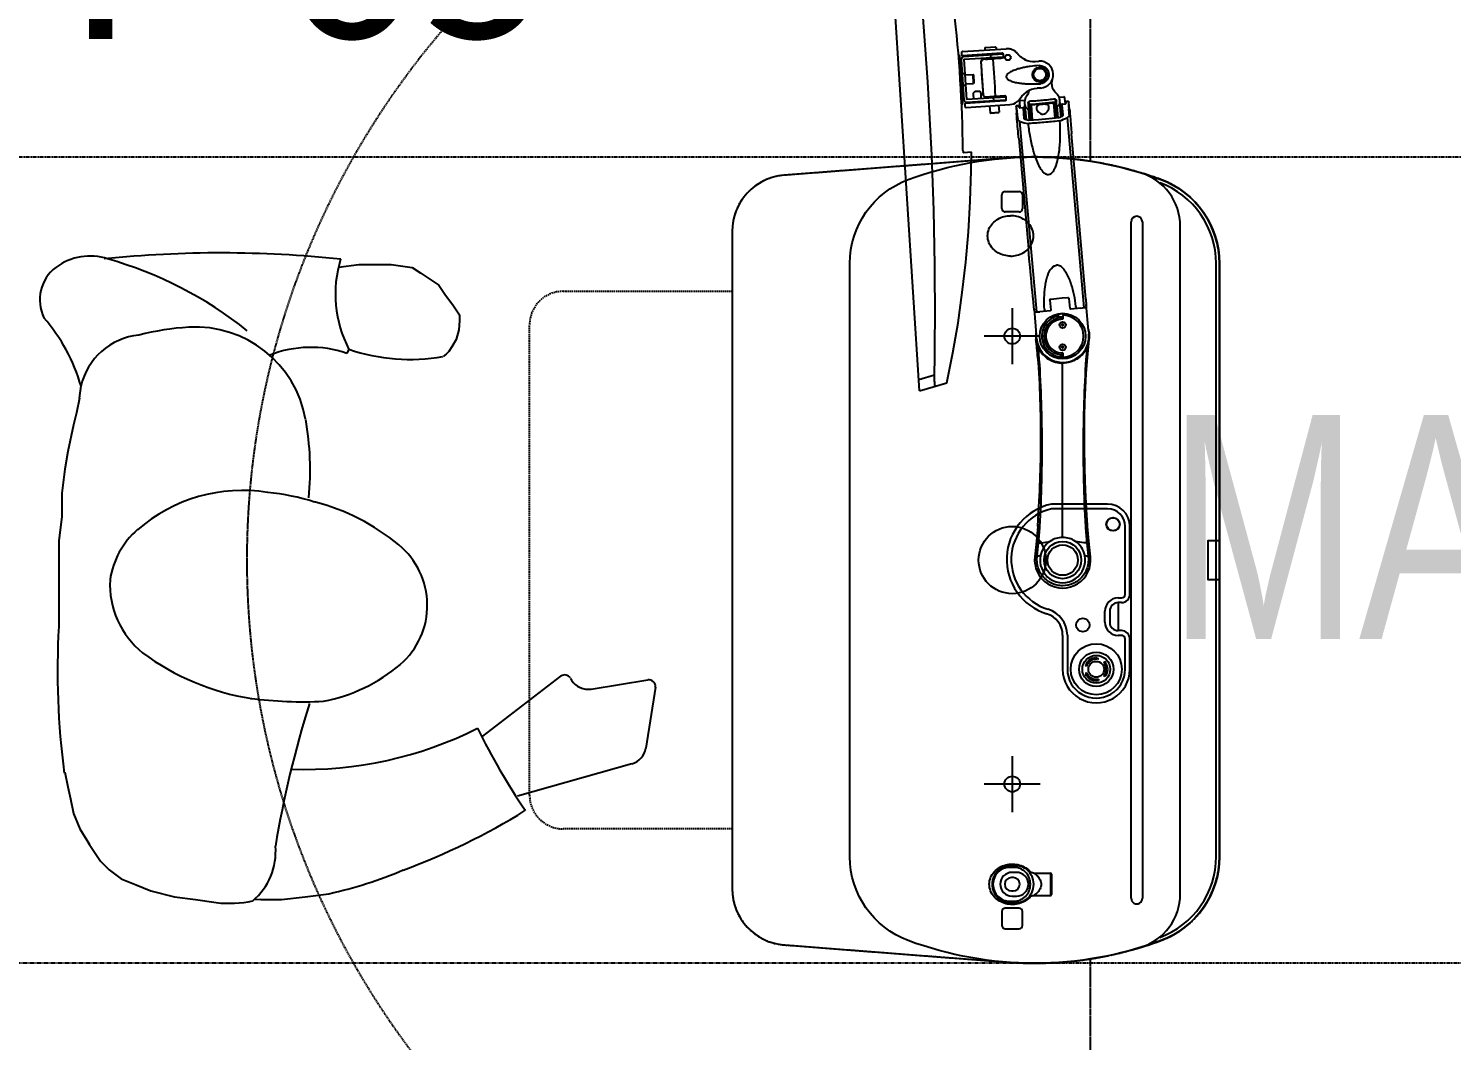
# Model space of a CAD drawing. Header units: millimetres. Extents: x 26027 to 581921, y 7230 to 233891.
# Drawn here: x 475402 to 476673, y 157519 to 158423 of the extents above; entities that cross this region are included whole.
import ezdxf
from ezdxf import colors
from ezdxf.entities.mleader import LeaderData, LeaderLine
from ezdxf.math import Vec2, Vec3

# ---------------------------------------------------------------- set-up
doc = ezdxf.new("R2010")
doc.units = ezdxf.units.MM
doc.header["$LTSCALE"] = 5
doc.linetypes.add('CACHE', pattern=[0.375, 0.25, -0.125])
doc.linetypes.add('FANTOME', pattern=[2.5, 1.25, -0.25, 0.25, -0.25, 0.25, -0.25])
doc.layers.add('72_EGR_BASE_TEXT', color=7, linetype='Continuous', lineweight=5)
doc.layers.add('E-POWR', color=7, linetype='Continuous', lineweight=9, true_color=0x4e7e3e)
for name, color, linetype in [('GE-ANCHORAGE_FLOOR', 222, 'Continuous'), ('GE-CLEARANCE', 83, 'FANTOME'), ('GE-EQUIPMENT', 140, 'Continuous'), ('GE-EQUIPMENT_INSERTION', 140, 'Continuous'), ('GE-EQUIPMENT_MOVEMENT', 241, 'CACHE'), ('GE-EQUIPMENT_OUTLINE', 131, 'CACHE'), ('GE-FURNITURE', 8, 'Continuous')]:
    doc.layers.add(name, color=color, linetype=linetype)
doc.layers.add('GE-DESIGNER_WARNING', color=1, linetype='Continuous', plot=False)
doc.styles.get("Standard").update_dxf_attribs({"font": 'calibri.ttf'})
doc.styles.add('X3G_ENTITY_2587EA', font='swisscl.ttf', dxfattribs={"height": 200})

# ---------------------------------------------------------------- blocks, each defined once
blk = doc.blocks.new('GE-EUR01978')
at = {"layer": 'GE-ANCHORAGE_FLOOR', "color": 93, "ltscale": 0.05}
for p, q in [((-200, -160), (-200, -210)), ((200, -160), (200, -210)), ((-225, -185), (-175, -185)), ((175, -185), (225, -185))]:
    blk.add_line(p, q, dxfattribs=at)
at = {"layer": 'GE-ANCHORAGE_FLOOR'}
blk.add_lwpolyline([(-265, 0), (265, 0, -0.313113), (339.8, -52.2, -0.179029), (339.8, -277.8, -0.313113), (265, -330), (-265, -330, -0.313113), (-339.8, -277.8, -0.179029), (-339.8, -52.2, -0.313113), (-265, 0)], format="xyb", dxfattribs=at)
for centre, radius in [((0, -185), 30), ((-200, -185), 7), ((200, -185), 7)]:
    blk.add_circle(centre, radius, dxfattribs=at)
at = {"layer": 'GE-CLEARANCE', "ltscale": 0.5}
for points in [[(-360, -165), (-360, 700), (360, 700), (360, -165)], [(360, -165), (360, -1116), (-360, -1116), (-360, -165)]]:
    blk.add_lwpolyline(points, dxfattribs=at)
at = {"layer": 'GE-DESIGNER_WARNING'}
blk.add_lwpolyline([(-17.5, 0), (17.5, 0), (17.5, -10), (-17.5, -10)], close=True, dxfattribs=at)
at = {"layer": 'GE-EQUIPMENT'}
for p, q in [((-302, -68.8), (302, -68.8)), ((302, -78.8), (-302, -78.8)), ((30.5, -80), (-30, -80)), ((30.5, -84.2), (-30, -84.2)), ((33.8, -90.5), (33.8, -87.5)), ((38, -87.5), (38, -90.5)), ((63, -87.5), (63, -90.5)), ((67.2, -87.5), (67.2, -90.5)), ((97.5, -80), (70.5, -80)), ((97.5, -84.2), (70.5, -84.2)), ((-50, -100), (-50, -150)), ((-45.8, -100), (-45.8, -150)), ((63, -90), (38, -90)), ((45.5, -98), (55.5, -98)), ((102.1, -100.9), (102.3, -100.6)), ((102.3, -100.6), (103.9, -102.9)), ((55.5, -102.2), (45.5, -102.2)), ((86.9, -110.5), (88.1, -108)), ((87.3, -110.6), (86.9, -110.5)), ((88.1, -108), (88.9, -110.7)), ((88.9, -110.7), (88.5, -110.7)), ((91.5, -103.3), (90.7, -102.4)), ((101.2, -102.2), (101.4, -101.9)), ((103.9, -102.9), (101.2, -102.2)), ((106.3, -108.1), (107.5, -107.9)), ((-225.4, -120.9), (-395.3, -135.8)), ((-233, -119.3), (-380.6, -132)), ((-205.1, -116.9), (-228.1, -119.1)), ((-226.4, -119.1), (-226.3, -119.1)), ((-226.3, -119.1), (-226.3, -119.1)), ((-226.2, -119.1), (-226.3, -119.1)), ((-225, -123.8), (-224.2, -133.1)), ((-206, -116.8), (-206.3, -116.8)), ((-205.1, -116.9), (-202, -116.6)), ((-3.5, -117.3), (-2.8, -117.2)), ((94.7, -118.6), (94.3, -119.7)), ((100.5, -119.1), (102.4, -117.1)), ((103.3, -118.9), (100.5, -119.1)), ((102.4, -117.1), (102.6, -117.4)), ((103.1, -118.5), (103.3, -118.9)), ((-413.4, -143.2), (-413.8, -138.9)), ((-409.6, -135.2), (-409.5, -136.4)), ((-408.9, -134.6), (-409, -134.6)), ((-408.8, -134.6), (-408.9, -134.6)), ((-408.8, -134.6), (-408.8, -134.6)), ((-408.8, -134.6), (-408.8, -134.6)), ((-408.8, -134.6), (-408.8, -134.6)), ((-407.2, -140.3), (-407.4, -137.7)), ((-233.7, -134.4), (-224.7, -133.6)), ((-226.5, -128.1), (-224.7, -127.9)), ((-218.5, -139.6), (-219.8, -139.7)), ((-219.8, -139.7), (-219.4, -143.7)), ((-218.2, -139.7), (-215, -139.7)), ((-217.3, -139.7), (-217, -143.5)), ((-210.1, -139.8), (-211.2, -139.7)), ((-210, -138.8), (-210.1, -139.8)), ((-210.1, -139.7), (-209.8, -139.7)), ((-209.8, -138.8), (-209.8, -139.9)), ((-190.1, -139.8), (-191.2, -139.7)), ((-190, -138.8), (-190.1, -139.8)), ((-190.1, -139.7), (-189.8, -139.7)), ((-189.8, -138.8), (-189.8, -139.9)), ((-185, -139.7), (-181.8, -139.7)), ((67.1, -135.8), (97.5, -135.8)), ((-394.8, -145.2), (-409.1, -146.4)), ((-398, -141.6), (-408.5, -142.5)), ((-407.5, -141.9), (-408.5, -142.5)), ((-408.5, -142.5), (-408.5, -142.6)), ((-394.6, -146.8), (-408, -148)), ((-408, -148), (-406.2, -168.2)), ((-396, -140.9), (-407.5, -141.9)), ((-394.7, -145.8), (-407.1, -146.9)), ((-406.6, -140.7), (-397.2, -139.9)), ((-405.4, -145.2), (-394.9, -144.3)), ((-401.1, -141.3), (-401.1, -140.3)), ((-395.8, -141.4), (-398, -141.6)), ((-232.2, -151.3), (-223.2, -150.5)), ((-222.6, -151), (-221.8, -160.3)), ((-217, -143.5), (-219.4, -143.7)), ((-211.2, -140), (-210.2, -140.1)), ((-210.3, -139.8), (-210.3, -140.1)), ((-210.2, -140.1), (-210.2, -141.2)), ((-210.2, -140.3), (-209.9, -140.3)), ((-209.9, -140.1), (-210, -141.2)), ((-209.9, -140.1), (-208.8, -140.2)), ((-208.8, -139.9), (-209.8, -139.9)), ((-209.7, -139.9), (-209.7, -140.2)), ((-191.2, -140), (-190.2, -140.1)), ((-190.3, -139.8), (-190.3, -140.1)), ((-190.2, -140.1), (-190.2, -141.2)), ((-190.2, -140.3), (-189.9, -140.3)), ((-189.9, -140.1), (-190, -141.2)), ((-189.9, -140.1), (-188.8, -140.2)), ((-188.8, -139.9), (-189.8, -139.9)), ((-189.7, -139.9), (-189.7, -140.2)), ((-20.2, -140), (-175.9, -140)), ((67.1, -140), (97.5, -140)), ((279.5, -150.9), (299.5, -150.9)), ((279.5, -165.7), (279.5, -150.9)), ((280.4, -150), (298.6, -150)), ((299.5, -165.7), (299.5, -150.9)), ((-445.3, -164.4), (-445.5, -161.2)), ((-421.5, -159.6), (-421.3, -162.9)), ((-221.7, -163.2), (-391.6, -178.1)), ((-224, -156.3), (-222.2, -156.2)), ((-224, -165.4), (-201.1, -163.6)), ((-198, -163.4), (-201.1, -163.6)), ((-2.8, -162.8), (-3.5, -162.7)), ((-447.5, -174.2), (-447, -174)), ((-447.5, -174.2), (-447.5, -174.2)), ((-418.4, -172.1), (-417.8, -172.3)), ((-412.2, -173.5), (-412.1, -173.5)), ((-412.1, -173.5), (-411.9, -173.6)), ((-411.9, -173.6), (-411.8, -173.6)), ((-411.7, -173.6), (-411.7, -173.6)), ((-410.4, -178.1), (-410.7, -173.9)), ((-407.6, -174.1), (-406.2, -173.9)), ((-407, -170), (-392.7, -168.8)), ((-406.2, -168.2), (-392.8, -167.1)), ((-406.2, -173.9), (-405.4, -173.9)), ((-405.8, -173.6), (-405.7, -173.7)), ((-405.7, -173.7), (-393.1, -172.6)), ((-404.7, -174.1), (-405.7, -173.7)), ((-405.1, -169.1), (-392.8, -168.1)), ((-404.7, -174.1), (-393.2, -173.1)), ((-403.9, -178.2), (-404.1, -175.7)), ((-394.2, -174.3), (-403.6, -175.1)), ((-392.7, -169.5), (-403.2, -170.5)), ((-398.1, -174.6), (-398.2, -173.6)), ((-376.5, -179.2), (-277.9, -170.6)), ((-326.2, -175.9), (-313.9, -175.9)), ((326.2, -175.9), (313.8, -175.9)), ((-454.2, -229.4), (-456.6, -190.4)), ((-452.5, -180.5), (-452.5, -180.5)), ((-408.8, -225.7), (-411, -190.6)), ((-404.3, -226.2), (-406.7, -187.2)), ((-405.7, -179.9), (-405.6, -181.1)), ((-404.9, -181.6), (-404.7, -181.6)), ((-404.2, -178.7), (-404.3, -178.7)), ((-329.2, -191.2), (-329.2, -178.9)), ((-310.9, -178.9), (-310.9, -191.2)), ((273, -181.8), (273, -186.6)), ((273, -186.6), (273, -187.5)), ((274.4, -183.4), (274.4, -187.2)), ((278.9, -181.2), (278.9, -185.2)), ((283.5, -184.3), (283.5, -185.7)), ((295.5, -185.7), (295.5, -184.3)), ((300.1, -185.2), (300.1, -181.2)), ((304.6, -187.2), (304.6, -183.4)), ((306, -186.6), (306, -181.8)), ((306, -187.7), (306, -186.6)), ((310.9, -178.9), (310.9, -191.2)), ((329.2, -191.2), (329.2, -178.9)), ((-458, -199.8), (-457.4, -209.2)), ((-457.8, -199.5), (-456.4, -199.4)), ((-450.6, -229.6), (-452.9, -194.2)), ((-452.5, -200.2), (-451.5, -200.1)), ((-449.7, -228.3), (-452, -193.2)), ((-447.2, -228.1), (-449.5, -193)), ((-449, -200), (-448, -199.9)), ((-447.3, -210.9), (-448.3, -194.9)), ((-414.5, -191.5), (-413.4, -208.7)), ((-414.1, -197.7), (-413.1, -197.7)), ((-413.5, -190.7), (-411.3, -225.8)), ((-410.3, -201.5), (-412.8, -201.7)), ((-410.6, -197.5), (-409.6, -197.5)), ((-410, -191.5), (-407.7, -226.9)), ((-406.1, -197.2), (-399.9, -196.8)), ((-399.4, -204.8), (-399.9, -196.8)), ((-399.6, -197.1), (-399.9, -196.8)), ((-399.1, -204.5), (-399.6, -197.1)), ((-313.9, -194.2), (-326.2, -194.2)), ((313.8, -194.2), (326.2, -194.2)), ((-457.1, -209.5), (-455.7, -209.4)), ((-452, -208.2), (-451, -208.1)), ((-448.8, -204), (-451.3, -204.1)), ((-448.5, -208), (-447.5, -207.9)), ((-447.4, -208.8), (-447.3, -210.8)), ((-415.3, -210.8), (-445.2, -212.7)), ((-418.5, -215.1), (-418.3, -218.1)), ((-412.1, -212.7), (-416.6, -212.9)), ((-413.6, -205.7), (-412.6, -205.7)), ((-413.4, -208.7), (-413.6, -206.6)), ((-410.1, -205.5), (-409.1, -205.4)), ((-405.6, -205.2), (-399.4, -204.8)), ((-399.1, -204.5), (-399.4, -204.8)), ((-447.2, -228.1), (-411.3, -225.8)), ((-447.1, -230.6), (-411.1, -228.3)), ((-434.5, -229.8), (-434.6, -227.3)), ((-425.7, -219.5), (-433.7, -220)), ((-433.4, -219.7), (-433.7, -220)), ((-433.2, -227.2), (-433.7, -220)), ((-433.4, -219.7), (-426, -219.3)), ((-426, -219.3), (-425.7, -219.5)), ((-425.3, -226.7), (-425.7, -219.5)), ((-423.9, -226.6), (-423.7, -229.1)), ((-417.1, -229.7), (-417.1, -228.7)), ((-416.2, -219.9), (-411.7, -219.6)), ((-407.2, -227.4), (-405.2, -227.2)), ((-364.2, -221.5), (-363.8, -228.6)), ((-453.1, -230.3), (-451.1, -230.2)), ((-408.6, -229.2), (-449.5, -231.8)), ((-441, -231.2), (-441.1, -230.2)), ((-151.1, -267.9), (-158.4, -243.3)), ((-165.2, -254.4), (-160.9, -268.5)), ((-151.1, -267.9), (-700, -302.8))]:
    blk.add_line(p, q, dxfattribs=at)
blk.add_lwpolyline([(345.9, -70.5, 0.014783), (339.8, -52.2, 0.313859), (264.8, 0), (-264.8, 0, 0.313859), (-339.8, -52.2, 0.014783), (-345.9, -70.5, 0.093451), (-359, -190.2), (-343.6, -388.9, 0.391679), (-293.7, -435), (293.7, -435, 0.391679), (343.6, -388.9), (359, -190.2, 0.093451)], format="xyb", close=True, dxfattribs=at)
for points in [[(337, -53.3, 0.313859), (264.8, -3), (-264.8, -3, 0.313859), (-337, -53.3)], [(345.9, -70.5, 0.330174), (298.1, -35), (-298.1, -35, 0.330174), (-345.9, -70.5)]]:
    blk.add_lwpolyline(points, format="xyb", dxfattribs=at)
for points in [[(-226, -119.1), (-226, -119.1), (-226.1, -119.1), (-226.2, -119.1), (-226.2, -119.1)], [(-225.7, -119.5), (-225.7, -119.4), (-225.8, -119.2), (-226, -119.2), (-226, -119.1)], [(-225, -123.8), (-225.2, -122.4), (-225.7, -119.5)], [(-30, -117.7), (-31.2, -117.8), (-32.5, -117.9), (-33.9, -118), (-35.3, -118.1), (-36.8, -118.2), (-38.4, -118.3), (-40, -118.4), (-41.8, -118.5), (-43.6, -118.6), (-45.6, -118.7), (-47.7, -118.8), (-49.9, -118.9), (-52.3, -119.1), (-55, -119.2), (-57.9, -119.3), (-61.1, -119.5), (-64.7, -119.6), (-68.9, -119.8), (-73.7, -120), (-79.5, -120.1), (-86.8, -120.3), (-96.5, -120.5), (-111.3, -120.6), (-127.5, -120.5), (-141.2, -120.1), (-153.7, -119.7), (-166.7, -118.9), (-181, -117.9), (-197.1, -116.2)], [(-3, -115.2), (-11.1, -116.1), (-20.2, -116.9), (-30, -117.7)], [(-407.4, -137.6), (-412.3, -138.2), (-412.4, -138.2), (-412.6, -138.2), (-412.7, -138.2), (-412.8, -138.2), (-412.9, -138.3), (-413, -138.3), (-413.1, -138.3), (-413.2, -138.3), (-413.3, -138.3), (-413.3, -138.3), (-413.4, -138.4), (-413.4, -138.4), (-413.5, -138.4), (-413.5, -138.4), (-413.6, -138.5), (-413.7, -138.6), (-413.8, -138.7), (-413.8, -138.9)], [(-409, -134.6), (-409, -134.6), (-409.1, -134.6), (-409.1, -134.6), (-409.1, -134.6), (-409.2, -134.6), (-409.2, -134.6), (-409.2, -134.6), (-409.3, -134.6), (-409.3, -134.7), (-409.4, -134.7), (-409.5, -134.7), (-409.5, -134.8), (-409.6, -135), (-409.6, -135.1), (-409.6, -135.2)], [(-409.5, -136.4), (-409.5, -136.4), (-409.4, -136.6), (-409.3, -136.8), (-409.2, -136.8), (-409.1, -136.9), (-409, -136.9), (-408.9, -137), (-408.8, -137), (-408.7, -137.1), (-408.5, -137.1), (-408.3, -137.2), (-408.1, -137.2), (-407.9, -137.3), (-407.8, -137.3)], [(-234.4, -135.5), (-234.4, -135.4), (-234.4, -135.2), (-234.4, -135.1), (-234.3, -134.9), (-234.2, -134.7), (-234, -134.6), (-233.9, -134.4), (-233.7, -134.4)], [(-233.1, -150.4), (-233.7, -145.5), (-234.1, -140.4), (-234.4, -135.5)], [(-423.7, -149.5), (-425.9, -149.7), (-427.9, -149.5), (-429.2, -149.2)], [(-416.8, -145.6), (-418.2, -146.9), (-419.8, -148.1), (-421.7, -149), (-423.7, -149.5)], [(-414.8, -143.9), (-415.5, -144.4), (-416.2, -145), (-416.8, -145.6)], [(-408.2, -142.3), (-409, -142.4), (-410.4, -142.5)], [(-407, -170), (-407.5, -164), (-407.9, -158.2), (-408.5, -152.3), (-409.1, -146.4)], [(-397.2, -139.9), (-397, -139.9), (-396.8, -140), (-396.5, -140.1), (-396.3, -140.2), (-396.2, -140.4), (-396.2, -140.5)], [(-396.2, -140.5), (-395.8, -141.5), (-395.3, -142.6), (-395, -143.5)], [(-395, -143.5), (-394, -152.4), (-393.2, -161.5), (-392.6, -170.3)], [(-232.2, -151.3), (-232.4, -151.3), (-232.6, -151.2), (-232.7, -151.1), (-232.9, -151), (-233, -150.8), (-233.1, -150.6), (-233.1, -150.4), (-233.1, -150.4)], [(-222.2, -165.1), (-222, -165), (-221.8, -164.9), (-221.7, -164.7), (-221.7, -164.6)], [(-221.7, -164.6), (-221.7, -161.7), (-221.8, -160.3)], [(-30, -162.3), (-20.2, -163.1), (-11.1, -163.9), (-3, -164.8)], [(-417.8, -172.3), (-418.3, -171.6), (-419, -171), (-419, -171)], [(-412.1, -178), (-414.2, -176.4), (-416.2, -174.4), (-417.8, -172.3)], [(-414.5, -172.1), (-413.8, -172.6), (-413, -173.1), (-412.2, -173.5)], [(-411.7, -173.6), (-411.4, -173.7), (-410.7, -173.9)], [(-393.3, -173.5), (-393.3, -173.6), (-393.4, -173.8), (-393.6, -174), (-393.8, -174.2), (-394, -174.3), (-394.2, -174.3)], [(-392.6, -170.3), (-392.8, -171.3), (-393.1, -172.5), (-393.3, -173.5)], [(279.5, -165.7), (279.5, -166.2), (279.4, -166.9), (279.3, -167.5), (279.1, -168.1), (278.9, -168.6), (278.6, -169.1), (278.4, -169.5), (278.2, -169.8), (278, -170), (278, -170), (278, -170)], [(301, -170), (301, -170), (301, -170), (301, -170), (300.8, -169.8), (300.6, -169.4), (300.4, -169), (300.1, -168.6), (299.9, -168.1), (299.8, -167.6), (299.6, -167), (299.5, -166.3), (299.5, -165.7)], [(-406.7, -187.2), (-407, -185.5), (-407.5, -183.7), (-408.3, -182), (-409.4, -180.4), (-410.7, -179), (-412.1, -178)], [(-410.4, -178.2), (-410.3, -178.3), (-410.2, -178.5), (-410.1, -178.5), (-410, -178.6), (-410, -178.6), (-409.9, -178.6), (-409.9, -178.6), (-409.8, -178.6), (-409.7, -178.6), (-409.7, -178.6), (-409.6, -178.6), (-409.5, -178.6), (-409.5, -178.6), (-409.4, -178.6), (-409.3, -178.6), (-409.1, -178.6), (-409, -178.6), (-408.9, -178.6), (-408.7, -178.6), (-408.5, -178.6), (-403.9, -178.3)], [(-404.3, -178.7), (-404.5, -178.8), (-404.7, -178.9), (-404.8, -179), (-405, -179.1), (-405.1, -179.1), (-405.2, -179.2), (-405.3, -179.3), (-405.4, -179.3), (-405.5, -179.4), (-405.6, -179.5), (-405.7, -179.7), (-405.7, -179.9), (-405.7, -179.9)], [(-405.6, -181.1), (-405.6, -181.2), (-405.5, -181.3), (-405.5, -181.4), (-405.4, -181.5), (-405.3, -181.5), (-405.2, -181.6), (-405.2, -181.6), (-405.1, -181.6), (-405.1, -181.6), (-405.1, -181.6), (-405, -181.6), (-405, -181.6), (-404.9, -181.6), (-404.9, -181.6), (-404.9, -181.6)], [(273, -187.5), (273.2, -189.3), (273.9, -192), (275.1, -194.6), (276.6, -196.9), (278.5, -198.8), (280.7, -200.5), (283.1, -201.7), (285.6, -202.5), (288.2, -202.9), (290.8, -202.9), (293.4, -202.5), (295.9, -201.7), (298.3, -200.5), (300.5, -198.8), (302.4, -196.9), (303.9, -194.6), (305.1, -192), (305.8, -189.3), (306, -187.7)], [(-448.4, -193.6), (-448.4, -194), (-448.3, -194.5), (-448.3, -194.9)], [(-158.4, -243.3), (-185, -238), (-211.9, -233.4), (-238.9, -229.6), (-266, -226.5), (-293.2, -224.1), (-320.4, -222.5), (-347.7, -221.6), (-364.2, -221.5)]]:
    blk.add_lwpolyline(points, dxfattribs=at)
for centre, radius in [((97.5, -110), 22.8), ((-32, -95), 6), ((-32, -95), 5.8), ((97.5, -110), 15.4), ((97.5, -110), 12.4), ((97.5, -110), 7.06), ((-200, -140), 20.4), ((0, -140), 16.6), ((0, -140), 13.6), ((58, -122), 6), ((-210, -140), 2.8), ((-190, -140), 2.8), ((-433.5, -160.4), 6.61), ((-433.5, -160.4), 5.5), ((-448.8, -188.9), 2.5)]:
    blk.add_circle(centre, radius, dxfattribs=at)
for centre, radius, start, end in [((-302, -73.8), 5, 90, 270), ((302, -73.8), 5, 270, 90), ((-30, -100), 20, 90, 180), ((-30, -100), 15.8, 90, 180), ((30.5, -87.5), 7.5, 360, 90), ((30.5, -87.5), 3.3, 360, 90), ((70.5, -87.5), 7.5, 90, 180), ((70.5, -87.5), 3.3, 90, 180), ((97.5, -110), 30, 270, 90), ((97.5, -110), 25.8, 270, 90), ((45.5, -90.5), 11.7, 180, 270), ((45.5, -90.5), 7.5, 180, 270), ((55.5, -90.5), 11.7, 270, 360), ((55.5, -90.5), 7.5, 270, 360), ((97.5, -110), 10.2, 63.1693, 132), ((97.5, -110), 9, 64.1553, 132), ((97.5, -110), 10.2, 183.1693, 252), ((97.5, -110), 9, 184.1553, 252), ((97.5, -110), 9, 304.1553, 12), ((97.5, -110), 10.2, 303.1693, 12), ((-200, -140), 18.7, 2.5094, 177.4846), ((-201.8, -133.3), 17, 104.2563, 107.6231), ((-200, -140), 24, 99.201, 104.4712), ((-200, -140), 24, 94.5879, 99.1992), ((-200, -140), 23.5, 274.997, 94.997), ((-200, -140), 24, 93.6999, 94.587), ((-200, -140), 24, 88.2878, 93.6982), ((-200, -140), 24, 82.9985, 88.2854), ((-143.2, 322.8), 443.3, 263.5987, 263.9414), ((-78.3, 560.5), 681.9, 274.0755, 275.3084), ((-71.9, 500.6), 621.7, 275.2313, 276.3115), ((-333.4, -39.9), 338.8, 346.2881, 346.7917), ((0, -140), 20.2, 257.9266, 102.0673), ((0, -140), 25, 262.9814, 97.0085), ((-386.2, -310.9), 177.8, 95.461, 97.3124), ((-407.4, -145.5), 11, 97.3294, 97.509), ((-407.9, -137.8), 0.513, 6.9343, 76.6237), ((-427.1, 312), 447, 272.9251, 273.0789), ((-356.9, -992.7), 859.5, 92.733, 93.0773), ((-444.6, -161.4), 55.6, 19.811, 27.4407), ((-224.7, -133.1), 0.5, 274.997, 4.997), ((-218.2, -139.2), 0.5, 177.4846, 269.997), ((-200, -140), 18.6, 191.1739, 1.5777), ((-220.6, -141.8), 4, 334.997, 31.7622), ((-200, -140), 16.7, 178.967, 1.0269), ((-200, -140), 15, 178.851, 1.143), ((-205.8, -140.4), 5.38, 173.4511, 176.5429), ((-210.4, -144.2), 5.38, 83.452, 86.5419), ((-185.8, -140.4), 5.38, 173.4511, 176.5673), ((-190.4, -144.2), 5.38, 83.452, 86.5419), ((-181.8, -139.2), 0.5, 269.997, 2.5094), ((67.1, -160), 24.2, 90, 163.3985), ((-433.5, -160.4), 12, 3.6478, 183.6478), ((-410.3, -151.2), 8.57, 111.7373, 121.683), ((-409.5, -153), 10.5, 100.6929, 112.1292), ((-409.6, -152.6), 10.2, 94.3521, 100.6655), ((-407, -147.9), 1, 94.997, 184.997), ((-406.7, -140.2), 0.5, 184.997, 274.997), ((-626.4, -182), 224, 9.4294, 9.76), ((-395.3, -143.6), 3.19, 6.3074, 18.869), ((-223.1, -151), 0.5, 4.997, 94.997), ((-209.6, -135.8), 5.38, 263.452, 266.5419), ((-214.2, -139.6), 5.38, 353.4511, 356.5429), ((-189.6, -135.8), 5.38, 263.452, 266.5419), ((-194.2, -139.6), 5.38, 353.4511, 356.5333), ((-0.5, -139.4), 50.6, 192.0589, 342.9304), ((-0.5, -139.4), 46.5, 193.205, 342.8549), ((67.1, -160), 20, 90, 163.3985), ((280.4, -150.9), 0.9, 90, 180), ((298.6, -150.9), 0.9, 360, 90), ((-464.7, -165.7), 19.5, 335.0637, 3.8166), ((-401.8, -161.7), 19.5, 183.4691, 212.229), ((-200, -140), 24, 263.3884, 266.2531), ((-200, -140), 24, 266.2548, 271.7237), ((-200, -140), 24, 271.7255, 276.9953), ((-140.7, -626.3), 465.9, 94.961, 96.9475), ((-143.3, -602.6), 443.1, 96.0524, 96.3751), ((-78.4, -840.5), 681.9, 84.6855, 85.9184), ((-72, -780.6), 621.7, 83.6824, 84.7626), ((-333.4, -240.1), 338.8, 13.2022, 13.7058), ((-465.3, -165.6), 19.7, 318.2968, 326.25), ((-465.3, -165.6), 19.7, 326.2566, 333.6065), ((-465.2, -165.6), 19.6, 333.6123, 334.1668), ((-443, -176.4), 5.08, 143.5554, 154.2252), ((-443, -176.3), 5.05, 138.8824, 143.5486), ((-444.1, -175.4), 3.57, 132.676, 139.2593), ((-422.1, -181.6), 12.1, 70.6398, 78.6025), ((-422.1, -181.6), 12.1, 60.5879, 70.6256), ((-422.1, -181.7), 12.3, 51.5831, 60.5949), ((-411.6, -173.1), 0.519, 250.569, 253.9865), ((-411.6, -173.2), 0.488, 249.0631, 250.5247), ((-408.6, -163.6), 10.5, 258.4934, 269.0733), ((-408.6, -163.9), 10.2, 269.0977, 275.6404), ((-405.2, -168.1), 1, 184.997, 274.997), ((-403.6, -175.6), 0.5, 94.997, 184.997), ((-627.1, -172.7), 224, 0.2335, 0.5642), ((-444.6, -161.4), 55.6, 342.5537, 350.1823), ((-393, -170.4), 3.19, 351.125, 3.6865), ((-326.2, -178.9), 3, 90, 180), ((-313.9, -178.9), 3, 0, 90), ((289.3, -181.8), 16.3, 134.1816, 180.1092), ((289.5, -181.2), 10.6, 0, 180), ((289.7, -181.8), 16.3, 359.8916, 45.8312), ((313.8, -178.9), 3, 90, 180), ((326.2, -178.9), 3, 360, 90), ((-444.7, -189.6), 11.9, 175.2067, 183.6408), ((-444.7, -189.6), 11.9, 166.7288, 175.1956), ((-444.7, -189.6), 11.9, 163.5597, 166.7231), ((-444.7, -189.6), 11.9, 158.0776, 163.5594), ((-444.7, -189.6), 11.9, 149.1171, 158.073), ((-444.7, -189.6), 12, 143.9987, 149.1136), ((-444.7, -189.6), 11.9, 139.8625, 143.9976), ((-444.7, -189.7), 12, 130.5174, 139.857), ((-465.2, -165.6), 19.6, 310.491, 311.0464), ((-465.3, -165.6), 19.7, 311.0531, 318.2916), ((-413, -3.9), 177.8, 272.6816, 274.5329), ((-404.4, -178.2), 0.529, 300.2193, 2.8309), ((-525.1, 852), 1040.4, 276.895, 277.2459), ((289.5, -185.2), 10.6, 180, 360), ((289.5, -184.3), 6, 360, 180), ((289.5, -185.7), 6, 180, 360), ((-457.7, -199.8), 0.3, 93.6478, 183.6479), ((-456.3, -199.7), 0.3, 3.6477, 93.6478), ((-449.1, -193.7), 0.686, 5.1067, 87.0282), ((-838.1, -227.7), 391.2, 2.7686, 3.7587), ((-374.1, -1092.3), 893.3, 92.593, 94.7019), ((-413.9, -191.4), 0.596, 91.0808, 190.2726), ((-41.7, -177), 373, 183.5126, 184.5511), ((-326.2, -191.2), 3, 180, 270), ((-313.9, -191.2), 3, 270, 0), ((313.8, -191.2), 3, 180, 270), ((326.2, -191.2), 3, 270, 360), ((-457.1, -209.2), 0.3, 183.6477, 273.6478), ((-455.7, -209.1), 0.3, 273.6478, 3.6478), ((-445.3, -210.7), 2, 183.6372, 273.6582), ((-195.4, -3895.4), 3691.1, 93.4154, 93.8802), ((-416.5, -214.9), 2, 93.6478, 183.6478), ((-415.4, -208.8), 2, 273.6374, 3.6584), ((-447.2, -228.1), 2.5, 183.6478, 273.6478), ((-416.3, -217.9), 2, 183.6478, 273.6478), ((-411.3, -225.8), 2.5, 273.6478, 3.6478), ((-407.2, -226.9), 0.5, 183.6478, 273.6478), ((-405.3, -226.2), 1, 273.6478, 3.6478), ((-354.1, -1406), 1177, 90.5673, 96.7282), ((-453.2, -229.3), 1, 183.6478, 273.6478), ((-449.3, -234.3), 2.5, 93.6478, 151.1453), ((-451.1, -229.7), 0.5, 273.6478, 3.6478), ((-408.4, -231.7), 2.5, 36.1503, 93.6478), ((-222.3, -3473.5), 3219.6, 88.9833, 98.3122)]:
    blk.add_arc(centre, radius, start, end, dxfattribs=at)
for points, knots in [([(-233, -119.3), (-231.6, -119.2), (-229.4, -119.1), (-227.2, -119.1), (-226.4, -119.1)], [0, 0, 0, 0, 0.632195, 1, 1, 1, 1]), ([(-189.1, -118.4), (-185.2, -120.4), (-178.5, -126.8), (-175.9, -135.6), (-175.9, -140)], [0, 0, 0, 0, 0.500081, 1, 1, 1, 1]), ([(-189.1, -118.4), (-176.2, -119.5), (-150.2, -120.9), (-110.8, -121.8), (-70.5, -121.5), (-43.5, -120.6), (-29.8, -119.7)], [0, 0, 0, 0, 0.242067, 0.490069, 0.742742, 1, 1, 1, 1]), ([(-15.2, -118.5), (-15.3, -119.3), (-15.7, -122.7), (-16.2, -126), (-16.7, -128.6)], [0, 0, 0, 0, 0.232266, 1, 1, 1, 1]), ([(-4.2, -120.2), (-6.7, -120.7), (-11.6, -122.8), (-15.3, -126.5), (-16.7, -128.6)], [0, 0, 0, 0, 0.499982, 1, 1, 1, 1]), ([(-2.8, -117.2), (0.4, -116.8), (7, -117.4), (15.7, -122.3), (21.6, -130.3), (22.9, -136.8), (23, -140)], [0, 0, 0, 0, 0.250024, 0.500048, 0.750063, 1, 1, 1, 1]), ([(-409, -134.6), (-409.1, -134.6), (-409.1, -134.6), (-409.1, -134.6), (-409.2, -134.6), (-409.1, -134.6), (-409.1, -134.6), (-409, -134.6), (-408.9, -134.6), (-408.8, -134.6)], [0, 0, 0, 0, 0.154922, 0.251567, 0.291751, 0.321098, 0.404629, 0.545556, 1, 1, 1, 1]), ([(-408.7, -134.6), (-408.7, -134.6), (-408.8, -134.6), (-409, -134.6), (-409, -134.6)], [0, 0, 0, 0, 0.30552, 1, 1, 1, 1]), ([(-404.3, -134.5), (-404.8, -134.5), (-406.2, -134.6), (-407.7, -134.6), (-408.7, -134.6)], [0, 0, 0, 0, 0.333808, 1, 1, 1, 1]), ([(-403.1, -133.9), (-403, -133.9), (-402.2, -133.8), (-401.5, -133.8), (-400.9, -133.7)], [0, 0, 0, 0, 0.146936, 1, 1, 1, 1]), ([(-400.9, -133.7), (-399.1, -133.6), (-392.3, -133), (-385.5, -132.4), (-380.6, -132)], [0, 0, 0, 0, 0.26576, 1, 1, 1, 1]), ([(-397.9, -134.1), (-397.4, -134.1), (-396.3, -134.4), (-395.5, -135.3), (-395.3, -135.8)], [0, 0, 0, 0, 0.484101, 1, 1, 1, 1]), ([(-226.5, -128.1), (-229.9, -128.5), (-236.6, -129.6), (-244.9, -131.7), (-251.4, -134.1), (-255.4, -136), (-258.4, -137.9), (-260.7, -139.7), (-262.3, -141.6), (-263.3, -143.7), (-263.4, -144.9), (-263.4, -145.5)], [0, 0, 0, 0, 0.236893, 0.474864, 0.595195, 0.717646, 0.780538, 0.845713, 0.915964, 0.955609, 1, 1, 1, 1]), ([(-16.7, -128.6), (-17.9, -130.3), (-19.6, -133.9), (-20.2, -138), (-20.2, -140)], [0, 0, 0, 0, 0.500016, 1, 1, 1, 1]), ([(-441.6, -161), (-441.6, -159.9), (-441.3, -157.8), (-439.7, -155), (-437.2, -153), (-434, -152.2), (-430.8, -152.6), (-428, -154.2), (-426.1, -156.8), (-425.5, -158.9), (-425.4, -159.9)], [0, 0, 0, 0, 0.124395, 0.249128, 0.374368, 0.5, 0.625632, 0.750872, 0.875605, 1, 1, 1, 1]), ([(-411.7, -146.7), (-411.4, -146.6), (-410.9, -146.6), (-410.3, -146.5), (-409.9, -146.5), (-409.6, -146.5), (-409.3, -146.4), (-409.2, -146.4), (-409.1, -146.4), (-409.1, -146.4)], [0, 0, 0, 0, 0.35641, 0.529721, 0.686611, 0.817959, 0.917047, 0.978516, 1, 1, 1, 1]), ([(-411.7, -146.7), (-411.6, -147.6), (-411.3, -149.6), (-410.9, -153.5), (-410.4, -158.4), (-410, -163.3), (-409.8, -167.2), (-409.7, -169.2), (-409.6, -170.2)], [0, 0, 0, 0, 0.124248, 0.249117, 0.500008, 0.750887, 0.875761, 1, 1, 1, 1]), ([(-405.4, -145.2), (-405.7, -145.3), (-407.3, -145.4), (-408.9, -145.5), (-410.1, -145.6)], [0, 0, 0, 0, 0.223808, 1, 1, 1, 1]), ([(-408.4, -142.6), (-408.4, -142.6), (-408.4, -142.6), (-408.5, -142.6), (-408.5, -142.6)], [0, 0, 0, 0, 0.425031, 1, 1, 1, 1]), ([(-408, -142.6), (-408, -142.6), (-408.1, -142.6), (-408.3, -142.6), (-408.4, -142.6)], [0, 0, 0, 0, 0.326055, 1, 1, 1, 1]), ([(-405.6, -144), (-405.8, -143.8), (-406.3, -143.5), (-406.9, -143.1), (-407.5, -142.8), (-407.8, -142.6), (-408, -142.6)], [0, 0, 0, 0, 0.315154, 0.597438, 0.832459, 1, 1, 1, 1]), ([(-404.5, -152.3), (-405, -152.3), (-406.1, -152.6), (-406.9, -154.1), (-407.1, -156), (-407, -158.1), (-406.8, -160.2), (-406.2, -162), (-405.1, -163.3), (-404.1, -163.5), (-403.6, -163.4)], [0, 0, 0, 0, 0.106561, 0.210722, 0.339966, 0.5, 0.660034, 0.789278, 0.893439, 1, 1, 1, 1]), ([(-403.6, -163.4), (-402.9, -163.4), (-401.6, -162.9), (-399.9, -161.6), (-398.5, -159.7), (-398, -157.3), (-399, -155), (-400.6, -153.4), (-402.5, -152.4), (-403.9, -152.2), (-404.5, -152.3)], [0, 0, 0, 0, 0.106956, 0.231914, 0.365179, 0.5, 0.634821, 0.768086, 0.893044, 1, 1, 1, 1]), ([(-344.2, -152.6), (-344.6, -150.8), (-346.2, -148.8), (-349.2, -147.1), (-352.2, -145.8), (-356.2, -144.6), (-361.4, -143.5), (-369.6, -142.5), (-380, -142), (-388.2, -142.3), (-392.3, -142.5)], [0, 0, 0, 0, 0.07178, 0.137914, 0.20186, 0.264771, 0.388993, 0.51212, 0.756649, 1, 1, 1, 1]), ([(-392.2, -143.2), (-391.6, -147.7), (-390.7, -156.7), (-390.1, -165.7), (-389.8, -170.2)], [0, 0, 0, 0, 0.5, 1, 1, 1, 1]), ([(-224, -156.3), (-227.4, -156.5), (-234.1, -156.6), (-242.6, -156), (-249.3, -154.8), (-253.5, -153.6), (-256.8, -152.3), (-260.2, -150.6), (-262.8, -148.3), (-263.4, -145.5)], [0, 0, 0, 0, 0.238914, 0.47888, 0.600166, 0.723473, 0.786678, 0.851948, 1, 1, 1, 1]), ([(-189.1, -161.6), (-185.2, -159.6), (-178.5, -153.2), (-175.9, -144.4), (-175.9, -140)], [0, 0, 0, 0, 0.500081, 1, 1, 1, 1]), ([(-20.2, -140), (-20.2, -142), (-19.6, -146.1), (-17.9, -149.7), (-16.7, -151.4)], [0, 0, 0, 0, 0.499992, 1, 1, 1, 1]), ([(-15.2, -161.5), (-15.3, -160.7), (-15.7, -157.3), (-16.2, -154), (-16.7, -151.4)], [0, 0, 0, 0, 0.232266, 1, 1, 1, 1]), ([(-16.7, -151.4), (-15.3, -153.5), (-11.6, -157.2), (-6.7, -159.3), (-4.2, -159.8)], [0, 0, 0, 0, 0.500018, 1, 1, 1, 1]), ([(23, -140), (22.9, -140.8), (22.9, -142.4), (22.4, -145.6), (20.6, -151), (15.7, -157.7), (7, -162.6), (0.4, -163.2), (-2.8, -162.8)], [0, 0, 0, 0, 0.062818, 0.125645, 0.251126, 0.500738, 0.750369, 1, 1, 1, 1]), ([(-441.6, -161), (-441.4, -163.7), (-441, -167.7), (-440.2, -173), (-439.3, -177), (-438.5, -180.3), (-437.6, -182.8), (-436.9, -184.7), (-436, -186.6), (-435.1, -188), (-434.2, -189.1), (-433.5, -189.8), (-432.6, -190.3), (-431.6, -190.5), (-430.6, -190.2), (-429.8, -189.5), (-429.1, -188.7), (-428.4, -187.6), (-427.7, -186), (-427.1, -184.1), (-426.6, -182.1), (-426.1, -179.5), (-425.6, -176.1), (-425.3, -172.1), (-425.1, -166.7), (-425.3, -162.6), (-425.4, -159.9)], [0, 0, 0, 0, 0.124625, 0.187048, 0.24953, 0.312063, 0.343354, 0.374659, 0.405981, 0.437308, 0.452988, 0.468676, 0.484365, 0.500008, 0.515648, 0.531326, 0.547013, 0.562696, 0.594023, 0.625342, 0.656648, 0.687939, 0.750473, 0.812953, 0.875376, 1, 1, 1, 1]), ([(-389.8, -170.9), (-385.7, -170.4), (-377.5, -169.2), (-367.3, -166.9), (-359.2, -164.4), (-354.3, -162.4), (-350.5, -160.4), (-348.2, -158.9), (-346.5, -157.5), (-345.3, -156.1), (-344.4, -154.5), (-344.1, -153.3), (-344.2, -152.6)], [0, 0, 0, 0, 0.2425, 0.486194, 0.608927, 0.732802, 0.795595, 0.859527, 0.892312, 0.926139, 0.961778, 1, 1, 1, 1]), ([(-222.3, -165.1), (-223.1, -165.3), (-225.3, -165.6), (-227.5, -165.9), (-277.9, -170.6)], [0, 0, 0, 0, 0.367829, 1, 1, 1, 1]), ([(-222.2, -165.1), (-222.2, -165.1), (-222.2, -165.1), (-222.3, -165.1), (-222.3, -165.1)], [0, 0, 0, 0, 0.160956, 1, 1, 1, 1]), ([(-29.8, -160.3), (-43.5, -159.4), (-70.5, -158.5), (-110.8, -158.2), (-150.2, -159), (-176.3, -160.5), (-189.1, -161.6)], [0, 0, 0, 0, 0.257258, 0.509931, 0.757933, 1, 1, 1, 1]), ([(-30, -162.3), (-47.2, -161.1), (-71, -159.9), (-107.1, -159.2), (-143.8, -159.7), (-168.5, -161), (-181, -162.1)], [0, 0, 0, 0, 0.245158, 0.490459, 0.741661, 1, 1, 1, 1]), ([(279.5, -165.7), (279.5, -165.7), (279.6, -165.5), (279.7, -165.4), (280, -165), (280.3, -164.5), (280.8, -164), (281.4, -163.2), (282.4, -162.2), (283.8, -161.1), (285.4, -160.1), (287.4, -159.4), (289.5, -159.1), (291.6, -159.4), (293.5, -160.1), (295.2, -161.1), (296.6, -162.2), (297.6, -163.2), (298.2, -164), (298.7, -164.5), (299, -165), (299.3, -165.4), (299.4, -165.5), (299.5, -165.7), (299.5, -165.7)], [0, 0, 0, 0, 0.003164, 0.014781, 0.033255, 0.056829, 0.084101, 0.114149, 0.180377, 0.252965, 0.330986, 0.413853, 0.49998, 0.58611, 0.668981, 0.747011, 0.819606, 0.885843, 0.915896, 0.94317, 0.966746, 0.985219, 0.996837, 1, 1, 1, 1]), ([(-407, -170), (-407, -170), (-407.1, -170), (-407.3, -170), (-407.5, -170), (-407.9, -170), (-408.3, -170), (-408.9, -170.1), (-409.3, -170.1), (-409.6, -170.2)], [0, 0, 0, 0, 0.021489, 0.082957, 0.182051, 0.313407, 0.470298, 0.643605, 1, 1, 1, 1]), ([(-407.9, -170.9), (-407.5, -170.9), (-405.9, -170.7), (-404.3, -170.6), (-403.2, -170.5)], [0, 0, 0, 0, 0.274054, 1, 1, 1, 1]), ([(-405.8, -173.6), (-405.8, -173.6), (-405.7, -173.6), (-405.6, -173.5), (-405.5, -173.5), (-405.3, -173.5), (-405.3, -173.5)], [0, 0, 0, 0, 0.068291, 0.257115, 0.568379, 1, 1, 1, 1]), ([(-403.2, -171.7), (-403.4, -171.9), (-403.8, -172.3), (-404.3, -172.8), (-404.8, -173.2), (-405.1, -173.5), (-405.3, -173.5)], [0, 0, 0, 0, 0.315158, 0.597441, 0.832461, 1, 1, 1, 1]), ([(-289.5, -166), (-291.5, -166), (-295.6, -166.8), (-300.9, -170.1), (-304.8, -175), (-307, -180.6), (-307.5, -184.6), (-307.5, -186.5)], [0, 0, 0, 0, 0.124745, 0.2496037, 0.3745979, 0.4996863, 0.6170379, 0.6170379, 0.6170379, 0.6170379]), ([(-271.5, -186.5), (-271.5, -184.6), (-272, -180.6), (-274.2, -175), (-278.1, -170.1), (-283.4, -166.8), (-287.5, -166), (-289.5, -166)], [0.3830505, 0.3830505, 0.3830505, 0.3830505, 0.5003191, 0.625406, 0.750398, 0.8752548, 1, 1, 1, 1]), ([(289.5, -205.5), (287.5, -205.5), (283.4, -204.7), (278.1, -201.3), (274.2, -196.5), (271.9, -190.8), (271.2, -184.6), (272.1, -178.5), (274.6, -172.8), (277.4, -169.7), (278.9, -168.4)], [0, 0, 0, 0, 0.124745, 0.249604, 0.374598, 0.499686, 0.624818, 0.749946, 0.875024, 1, 1, 1, 1]), ([(304.6, -183.4), (304.6, -181.5), (303.9, -177.8), (300.6, -172.9), (295.6, -169.6), (289.5, -168.4), (283.4, -169.6), (278.4, -172.9), (275.1, -177.8), (274.4, -181.5), (274.4, -183.4)], [0, 0, 0, 0, 0.118899, 0.241112, 0.368522, 0.499995, 0.631469, 0.758878, 0.881091, 1, 1, 1, 1]), ([(278, -170), (279.2, -169.3), (282.6, -167.1), (289.5, -165.6), (296.3, -167), (299.8, -169.3), (301, -170)], [0, 0, 0, 0, 0.176343, 0.498439, 0.821873, 1, 1, 1, 1]), ([(300.1, -168.4), (301.6, -169.7), (304.4, -172.8), (306.9, -178.5), (307.8, -184.6), (307.1, -190.8), (304.8, -196.5), (300.9, -201.3), (295.6, -204.7), (291.5, -205.5), (289.5, -205.5)], [0, 0, 0, 0, 0.124979, 0.250059, 0.375188, 0.500319, 0.625406, 0.750398, 0.875255, 1, 1, 1, 1]), ([(-411, -190.6), (-410.8, -190.6), (-410.2, -190.7), (-410, -191.3), (-410, -191.5)], [0, 0, 0, 0, 0.498456, 1, 1, 1, 1]), ([(-404.7, -181.6), (-404.8, -181.6), (-405.3, -181.6), (-404.9, -181.5), (-404.8, -181.5)], [0, 0, 0, 0, 0.516443, 1, 1, 1, 1]), ([(-404.8, -181.5), (-404.4, -181.4), (-402.9, -181.2), (-401.5, -181), (-400.2, -180.9)], [0, 0, 0, 0, 0.158092, 1, 1, 1, 1]), ([(-404.2, -178.7), (-404.2, -178.7), (-404.1, -178.7), (-404.1, -178.7), (-404.1, -178.7)], [0, 0, 0, 0, 0.504408, 1, 1, 1, 1]), ([(-376.5, -179.2), (-378, -179.4), (-384.8, -180), (-391.5, -180.6), (-399, -181.2)], [0, 0, 0, 0, 0.233245, 1, 1, 1, 1]), ([(-391.6, -178.1), (-391.7, -178.6), (-392.3, -179.6), (-393.4, -180), (-393.9, -180.1)], [0, 0, 0, 0, 0.515895, 1, 1, 1, 1]), ([(-289.5, -207), (-291.5, -207), (-295.6, -206.2), (-300.9, -202.8), (-304.8, -198), (-307, -192.4), (-307.5, -188.4), (-307.5, -186.5)], [0, 0, 0, 0, 0.124745, 0.2496037, 0.3745979, 0.4996863, 0.6170379, 0.6170379, 0.6170379, 0.6170379]), ([(-271.5, -186.5), (-271.5, -188.4), (-272, -192.3), (-274.2, -198), (-278.1, -202.8), (-283.4, -206.2), (-287.5, -207), (-289.5, -207)], [0.3830505, 0.3830505, 0.3830505, 0.3830505, 0.5003191, 0.625406, 0.750398, 0.8752548, 1, 1, 1, 1]), ([(274.4, -183.4), (274.1, -183.4), (273.6, -183.3), (273, -182.9), (273, -182.7)], [0, 0, 0, 0, 0.62523, 1, 1, 1, 1]), ([(274.4, -187.2), (274.1, -187.2), (273.6, -187.2), (273, -186.8), (273, -186.6)], [0, 0, 0, 0, 0.62523, 1, 1, 1, 1]), ([(274.4, -187.2), (274.4, -189.1), (275.1, -192.9), (278.3, -197.9), (283.3, -201.4), (289.5, -202.6), (295.7, -201.4), (300.7, -197.9), (303.9, -192.9), (304.6, -189.1), (304.6, -187.2)], [0, 0, 0, 0, 0.119064, 0.24123, 0.368497, 0.499995, 0.631493, 0.75876, 0.880927, 1, 1, 1, 1]), ([(304.6, -183.4), (304.9, -183.4), (305.4, -183.3), (306, -182.9), (306, -182.7)], [0, 0, 0, 0, 0.62523, 1, 1, 1, 1]), ([(304.6, -187.2), (304.9, -187.2), (305.4, -187.2), (306, -186.8), (306, -186.6)], [0, 0, 0, 0, 0.62523, 1, 1, 1, 1]), ([(-452.9, -194.2), (-452.9, -194), (-452.7, -193.5), (-452.2, -193.2), (-452, -193.2)], [0, 0, 0, 0, 0.501547, 1, 1, 1, 1]), ([(-447.8, -202), (-447.7, -202), (-447.7, -202), (-447.6, -202), (-447.5, -202), (-447.4, -202), (-447.3, -202)], [0, 0, 0, 0, 0.086349, 0.300919, 0.618538, 1, 1, 1, 1]), ([(-414.1, -199.9), (-414.1, -199.9), (-414.1, -199.9), (-414.2, -199.9), (-414.4, -199.9), (-414.5, -199.9), (-414.5, -199.9)], [0, 0, 0, 0, 0.08638, 0.30096, 0.618569, 1, 1, 1, 1]), ([(-445.2, -212.7), (-445.7, -212.8), (-446.8, -212.4), (-447.2, -211.3), (-447.3, -210.8)], [0, 0, 0, 0, 0.507686, 1, 1, 1, 1]), ([(-413.4, -208.7), (-413.4, -209.2), (-413.7, -210.3), (-414.8, -210.8), (-415.3, -210.8)], [0, 0, 0, 0, 0.492336, 1, 1, 1, 1]), ([(-365.7, -229), (-365.5, -229), (-365, -229), (-364.4, -228.9), (-364, -228.8), (-363.8, -228.6), (-363.8, -228.6)], [0, 0, 0, 0, 0.370335, 0.683941, 0.897427, 1, 1, 1, 1]), ([(-155.4, -253.6), (-155.3, -253.7), (-155.5, -253.8), (-155.7, -253.9), (-156.2, -254), (-157, -254.1), (-158.8, -254.3), (-161.5, -254.4), (-163.9, -254.4), (-165.2, -254.4)], [0, 0, 0, 0, 0.022762, 0.045407, 0.076958, 0.166961, 0.290637, 0.617034, 1, 1, 1, 1])]:
    blk.add_open_spline(points, degree=3, knots=knots, dxfattribs=at)
for points in [[(-190, -118), (-189.7, -118.1), (-189.3, -118.2), (-189.1, -118.4)], [(-411.2, -146.2), (-411.3, -146.3), (-411.5, -146.5), (-411.7, -146.7)], [(-411.2, -146.2), (-410.9, -145.9), (-410.5, -145.7), (-410.1, -145.6)], [(-189.1, -161.6), (-189.3, -161.8), (-189.7, -161.9), (-190, -162)], [(-409, -170.6), (-409.2, -170.4), (-409.4, -170.3), (-409.6, -170.2)], [(-407.9, -170.9), (-408.3, -171), (-408.7, -170.8), (-409, -170.6)], [(-413.9, -190.8), (-413, -190.7), (-412, -190.6), (-411, -190.6)], [(-452, -193.2), (-451, -193.1), (-450, -193.1), (-449.1, -193)]]:
    blk.add_open_spline(points, degree=3, dxfattribs=at)
at = {"layer": 'GE-EQUIPMENT_MOVEMENT', "ltscale": 0.5}
blk.add_lwpolyline([(-356.1, -115), (-728.1, -115, 1.03486), (728.1, -115), (356.1, -115)], format="xyb", dxfattribs=at)
at = {"layer": 'GE-EQUIPMENT_MOVEMENT'}
blk.add_lwpolyline([(240, -435), (240, -586, -0.414214), (210, -616), (-210, -616, -0.414214), (-240, -586), (-240, -435)], format="xyb", dxfattribs=at)
at = {"layer": 'GE-EQUIPMENT_OUTLINE'}
blk.add_lwpolyline([(345.9, -70.5, 0.014783), (339.8, -52.2, 0.313859), (264.8, 0), (-264.8, 0, 0.313859), (-339.8, -52.2, 0.014783), (-345.9, -70.5, 0.093451), (-359, -190.2), (-343.6, -388.9, 0.391679), (-293.7, -435), (293.7, -435, 0.391679), (343.6, -388.9), (359, -190.2, 0.093451)], format="xyb", close=True, dxfattribs=at)
blk = doc.blocks.new('GE-EUR00233')
at = {"layer": 'GE-FURNITURE'}
for p, q in [((81.7, 384.6), (136, 376.1)), ((83.3, 327.3), (75.1, 378)), ((149.9, 363.7), (178.9, 261.5)), ((73.4, 308.7), (75.3, 309.9)), ((125.4, 230.6), (71.8, 300.3)), ((-269.4, 196.5), (-258.8, 204.5)), ((-258.8, 204.5), (-250.9, 209.8)), ((-250.9, 209.8), (-245.6, 209.8)), ((-245.6, 209.8), (-237.4, 209.2)), ((-237.4, 209.2), (-229, 206.9)), ((-229, 206.9), (-222.2, 202.9)), ((-288, 175.3), (-277.4, 191.2)), ((-277.4, 191.2), (-269.4, 196.5)), ((-222.2, 202.9), (-218.3, 200.3)), ((-218.3, 200.3), (-215.7, 197.8)), ((-215.7, 197.8), (-213.7, 195.1)), ((-295.9, 148.8), (-293.3, 167.4)), ((-293.3, 167.4), (-288, 175.3)), ((-295.9, 135.6), (-295.9, 148.8)), ((-295.9, 119.7), (-295.9, 135.6)), ((-293.4, 101.7), (-295.9, 119.7)), ((-220.2, 111), (-216.4, 109.1)), ((268.7, 72), (266, 93.2)), ((271.3, 50.8), (268.7, 72)), ((271.3, 32.2), (271.3, 50.8)), ((271.3, 32.2), (271.6, 26)), ((271.3, -26.1), (274, -7.6)), ((268.7, -44.7), (271.3, -26.1)), ((263.4, -65.9), (268.7, -44.7)), ((258.1, -79.1), (263.4, -65.9)), ((252.8, -92.4), (258.1, -79.1)), ((244.8, -103), (252.8, -92.4)), ((221, -121.5), (236.9, -110.9)), ((236.9, -110.9), (244.8, -103)), ((208.2, -129.2), (222.1, -120.7)), ((-176.6, -129.5), (-187.4, -128.2)), ((-176.6, -129.5), (-163.4, -132.2)), ((-163.4, -132.2), (-152.8, -134.8)), ((-152.8, -134.8), (-128.9, -140.1)), ((170.6, -140.1), (181.2, -137.5)), ((181.2, -137.5), (194.5, -134.8)), ((194.5, -134.8), (208.2, -129.2)), ((-128.9, -140.1), (-113, -142.8)), ((-113, -142.8), (-91.8, -145.4)), ((-91.8, -145.4), (-70.6, -145.4)), ((-70.6, -145.4), (-49.4, -148.1)), ((-49.4, -148.1), (-30.8, -148.1)), ((-30.8, -148.1), (-14.9, -148.1)), ((-14.9, -148.1), (6.3, -148.1)), ((6.3, -148.1), (27.5, -148.1)), ((157.4, -142.8), (170.6, -140.1))]:
    blk.add_line(p, q, dxfattribs=at)
for centre, radius, start, end in [((80.8, 378.9), 5.76, 81.0708, 189.1539), ((133.3, 359), 17.3, 15.8491, 81.0708), ((66.2, 324.6), 17.3, 301.4601, 9.1539), ((76.4, 303.8), 5.76, 121.4601, 217.5756), ((-129, 737.1), 567.8, 295.8015, 304.4083), ((-318.8, -48.2), 600.7, 20.2265, 31.7802), ((-186.9, 71.5), 341.9, 358.0278, 26.8385), ((-376.8, 165.1), 165.7, 340.8889, 10.3838), ((8.5, 111.3), 69.7, 40.885, 140.6235), ((101.2, 33.3), 190.9, 140.1811, 165.7543), ((57.4, 153.7), 5, 40.3052, 40.885), ((-53.4, 59.7), 150.3, 10.9809, 40.3052), ((-104, 11.3), 379, 12.4776, 23.0118), ((714.6, -3.6), 1020.8, 173.9704, 185.8384), ((-269.4, 205.6), 106.7, 252.9744, 297.5697), ((-124.1, 76.9), 97.8, 160.7756, 201.954), ((-112.1, -181.8), 258.2, 84.5614, 100.1325), ((115.6, 17.5), 209, 162.5066, 174.2445), ((-270.6, 70), 365.2, 352.6134, 2.8703), ((-140, -26.1), 100, 100.1325, 183.3504), ((384.4, 1003.4), 971.5, 252.7336, 260.4733), ((49, 16.1), 143.1, 171.024, 220.979), ((228.2, -12.4), 58, 40.3146, 94.5475), ((44, -203), 358.7, 141.5058, 164.0987), ((-129.2, 59.6), 223.8, 323.6075, 350.8566), ((168.3, 3.9), 106.3, 353.8332, 11.5231), ((-2.3, -18), 237.9, 183.3504, 194.2578), ((-10.4, -23.3), 79.1, 267.1584, 320.8969), ((-174, -70.6), 59.2, 185.8098, 257.2765), ((-3.7, -29.7), 73.4, 220.979, 261.6434), ((-252.2, -120.1), 51.2, 162.098, 216.6543), ((-143.5, -281.4), 159.3, 105.9204, 131.0888), ((-264.3, -128.4), 36.6, 217.5292, 295.9898), ((66.9, 551.4), 700.6, 266.7753, 277.4931)]:
    blk.add_arc(centre, radius, start, end, dxfattribs=at)

msp = doc.modelspace()

# ---------------------------------------------------------------- texts
at = {"layer": '72_EGR_BASE_TEXT', "insert": (477256.4, 158077.4, 2.4), "char_height": 200, "attachment_point": 2, "style": 'X3G_ENTITY_2587EA'}
msp.add_mtext('MAMMOGRAPHY', dxfattribs=at)
at = {"layer": 'GE-DESIGNER_WARNING', "insert": (477256.4, 158077.4, 2.4), "char_height": 200, "attachment_point": 2, "style": 'X3G_ENTITY_2587EA'}
msp.add_mtext('MAMMOGRAPHY', dxfattribs=at)

# ---------------------------------------------------------------- next in the draw order: block references
at = {"layer": 'GE-EQUIPMENT_INSERTION', "rotation": 270}
msp.add_blockref('GE-EUR01978', (476465.5, 157947.8, 2.4), dxfattribs=at)

# ---------------------------------------------------------------- next in the draw order: block references
msp.add_blockref('GE-EUR00233', (475577.2, 157915.9), dxfattribs=at)

# ---------------------------------------------------------------- next in the draw order: leaders
at = {"layer": 'E-POWR'}
ml = msp.add_multileader_mtext('Standard', dxfattribs=at)
ml.set_content('{\\C232;EARTH BAR}', color=256)
ml.set_leader_properties()
ml.build(insert=Vec2(0, 0))
ml.multileader.update_dxf_attribs({"text_right_attachment_type": 6, "dogleg_length": 200, "arrow_head_size": 100})
ctx = ml.context
ctx.base_point, ctx.char_height, ctx.arrow_head_size, ctx.landing_gap_size, ctx.plane_origin, ctx.plane_x_axis, ctx.plane_y_axis = Vec3(475865.1, 160791.7), 100, 100, 100, Vec3(475050.1, 155279.1), Vec3(0, -1), Vec3(1, 0)
ctx.right_attachment = 6
notes = []
notes.append((ctx, [(0, (1, 1, 0), (475865.1, 160815.5), (0, -1), 23.8, [(0, [(475854.2, 161058.4)], 0, [])])]))
ctx.mtext.insert, ctx.mtext.text_direction, ctx.mtext.rotation, ctx.mtext.width, ctx.mtext.defined_height, ctx.mtext.flow_direction = Vec3(475915.4, 160691.7), Vec3(0, -1), 4.712389, 4695.582, 338, 5
ml = msp.add_multileader_mtext('Standard', dxfattribs=at)
ml.set_content('{\\C232;INSPECTOR TOOL}', color=256)
ml.set_leader_properties()
ml.build(insert=Vec2(0, 0))
ml.multileader.update_dxf_attribs({"text_right_attachment_type": 6, "dogleg_length": 200, "arrow_head_size": 100})
ctx = ml.context
ctx.base_point, ctx.char_height, ctx.arrow_head_size, ctx.landing_gap_size, ctx.plane_origin, ctx.plane_x_axis, ctx.plane_y_axis = Vec3(476008.7, 160709.7), 100, 100, 100, Vec3(475193.7, 155197.1), Vec3(0, -1), Vec3(1, 0)
ctx.right_attachment = 6
notes.append((ctx, [(0, (1, 1, 0), (476008.7, 160733.5), (0, -1), 23.8, [(0, [(475997.8, 160976.4)], 0, [])])]))
ctx.mtext.insert, ctx.mtext.text_direction, ctx.mtext.rotation, ctx.mtext.width, ctx.mtext.defined_height, ctx.mtext.flow_direction = Vec3(476059.4, 160609.7), Vec3(0, -1), 4.712389, 4695.582, 338, 5
ml = msp.add_multileader_mtext('Standard', dxfattribs=at)
ml.set_content('#R5\\PTO PP-05', color=256)
ml.set_leader_properties()
ml.build(insert=Vec2(0, 0))
ml.multileader.update_dxf_attribs({"text_right_attachment_type": 6, "dogleg_length": 200, "arrow_head_size": 200})
ctx = ml.context
ctx.base_point, ctx.char_height, ctx.arrow_head_size, ctx.landing_gap_size, ctx.plane_origin = Vec3(474997, 158737.2, 7.1), 150, 200, 0.09, Vec3(473560.3, 152967.6, 7.1)
ctx.right_attachment = 6
notes.append((ctx, [(0, (1, 1, 0), (474797, 158737.2, 7.1), (1, 0), 200, [(0, [(474850.4, 157982.2, 7.1)], 0, [])])]))
ctx.mtext.insert, ctx.mtext.flow_direction = Vec3(474997.1, 158813.3, 7.1), 5
ml = msp.add_multileader_mtext('Standard', dxfattribs=at)
ml.set_content('{\\C232;INSPECTOR TOOL}', color=256)
ml.set_leader_properties()
ml.build(insert=Vec2(0, 0))
ml.multileader.update_dxf_attribs({"text_right_attachment_type": 6, "dogleg_length": 200, "arrow_head_size": 100})
ctx = ml.context
ctx.base_point, ctx.char_height, ctx.arrow_head_size, ctx.landing_gap_size, ctx.plane_origin = Vec3(478580, 157611.2), 100, 100, 100, Vec3(474362.8, 156726.9)
ctx.right_attachment, ctx.text_align_type = 6, 2
notes.append((ctx, [(0, (1, 1, 0), (479899.2, 157542), (-1, 0), 23.8, [(0, [(480142, 157531)], 0, [])])]))
ctx.mtext.insert, ctx.mtext.width, ctx.mtext.defined_height, ctx.mtext.alignment, ctx.mtext.flow_direction = Vec3(479775.3, 157662), 4695.582, 338, 3, 5
for ctx, leaders in notes:
    for number, flags, end, landing, length, lines in leaders:
        leader = LeaderData()
        leader.index, (leader.has_last_leader_line, leader.has_dogleg_vector, leader.attachment_direction) = number, flags
        leader.last_leader_point, leader.dogleg_vector, leader.dogleg_length = Vec3(end), Vec3(landing), length
        for number, points, colour, breaks in lines:
            line = LeaderLine()
            line.index, line.vertices, line.color, line.breaks = number, Vec3.list(points), colors.encode_raw_color(colour), breaks
            leader.lines.append(line)
        ctx.leaders.append(leader)

doc.saveas('drawing.dxf')
